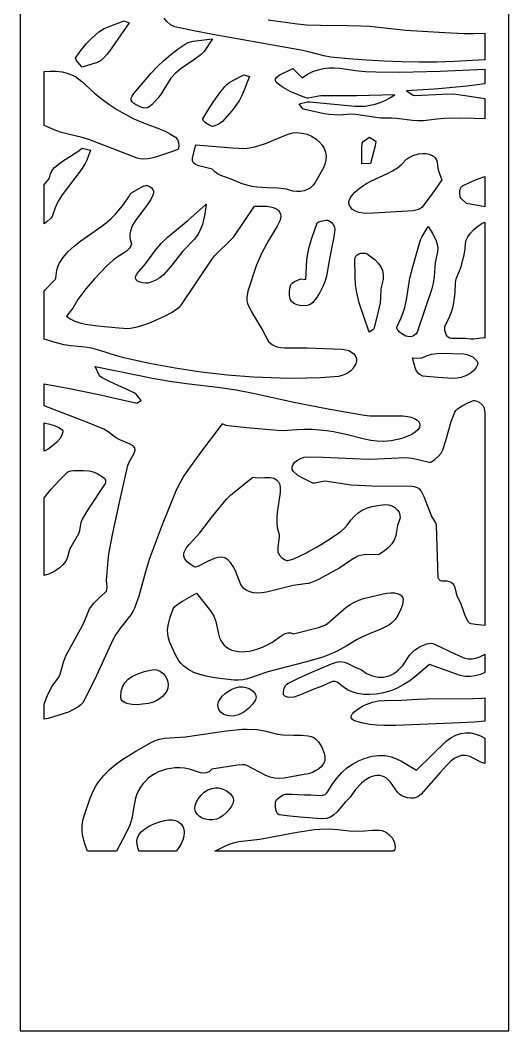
# Model space of a CAD drawing. Extents: x 0 to 408, y 0 to 2000.
# Drawn here: x 0 to 408, y 0 to 844 of the extents above; entities that cross this region are included whole.
import ezdxf

# ---------------------------------------------------------------- set-up
doc = ezdxf.new("R2010")
doc.units = 0
doc.layers.add('CUT', color=1, linetype='Continuous')
doc.layers.add('OUTLINE', color=7, linetype='Continuous')

msp = doc.modelspace()

# ---------------------------------------------------------------- linework, layer by layer
at = {"layer": 'CUT'}
msp.add_lwpolyline([(207.14, 844.62), (231.24, 841.2), (239.33, 840.49), (250.64, 840.1), (273.27, 839.96), (284.45, 839.71), (291.87, 839.25), (299.21, 838.55), (321.81, 835.92), (354.57, 833.94), (370.81, 833.28), (378.9, 833.22), (388, 833.42), (388, 811.23), (377.29, 810.53), (362.63, 809.73), (347.95, 809.31), (333.26, 809.24), (318.55, 809.51), (303.81, 810.08), (289.05, 810.95), (274.25, 812.09), (259.42, 813.47), (253.46, 814.47), (241.96, 817.66), (236.07, 819.08), (160.99, 832.4), (145.06, 835.47), (129.24, 838.87), (127.37, 839.5), (125.55, 840.45), (122.36, 843.06), (120.24, 846.08)], dxfattribs=at)
for points in [[(50.6, 819.02), (55.08, 824.42), (60.08, 829.61), (65.68, 834.48), (67.78, 835.93), (70.17, 837.22), (75.55, 839.51), (86.92, 843.73), (91.07, 842.18), (74.64, 818.49), (72.43, 815.6), (69.92, 812.88), (66.92, 810.45), (63.65, 808.76), (59.8, 807.42), (51.66, 804.99), (47.87, 809.53), (46.49, 811.69), (46.3, 812.66), (46.59, 813.53)], [(92.73, 779.1), (93.44, 780.92), (95, 783), (109.42, 800.07), (114.61, 805.57), (120.06, 810.7), (125.85, 815.7), (132.01, 820.46), (138.56, 824.92), (140.18, 825.71), (144.47, 826.74), (160.63, 828.65), (153.6, 818.25), (151.08, 815.7), (145.71, 811.69), (134.31, 803.97), (129.27, 799.82), (125.75, 795.83), (117.61, 782.83), (115.17, 779.41), (110.09, 773.92), (107.74, 771.82), (106.32, 771.11), (104.64, 770.8), (102.64, 770.99), (100.25, 771.81), (96.26, 773.79), (94.65, 774.9), (93.45, 776.13), (92.77, 777.52)], [(301.24, 762.54), (297.04, 762.93), (280.32, 765.52), (276.16, 765.73), (267.05, 765.08), (262.41, 765.12), (258.03, 765.51), (253.83, 766.16), (237.56, 769.61), (236.09, 770.29), (232.84, 774.37), (239.8, 776.07), (241.93, 776.17), (279.37, 772.51), (283.8, 772.35), (288.11, 772.59), (292.33, 773.21), (296.48, 774.22), (300.58, 775.6), (304.64, 777.33), (308.69, 779.42), (312.75, 781.84), (280.73, 780.97), (251.07, 781), (249.35, 780.87), (240.67, 779.21), (239.52, 779.2), (238.59, 779.41), (232.03, 782.04), (225.53, 784.83), (219.59, 787.96), (216.98, 789.72), (213.82, 792.64), (213.31, 793.58), (213.26, 795.29), (214.32, 796.83), (216.24, 798.26), (227.7, 803.97), (235.54, 796.16), (239.93, 799.06), (244.31, 801.3), (248.71, 802.92), (253.15, 803.98), (257.65, 804.51), (262.25, 804.56), (266.97, 804.19), (279.97, 802.21), (288.39, 801.51), (296.94, 801.16), (316.84, 800.92), (328.2, 801.02), (350.79, 801.6), (388, 803.27), (388, 790.99), (372.91, 789.29), (352.34, 787.15), (345.65, 786.6), (322.54, 785.18), (328.28, 781.58), (329.72, 781.28), (352.45, 782.56), (359.94, 782.79), (364.04, 782.55), (384.3, 779.37), (388, 778.94), (388, 761.92), (379.23, 762.26), (366.72, 762.51), (354.13, 762.14), (347.85, 761.6), (336.66, 760.25), (331.98, 760.22), (327.51, 760.54), (314.52, 762.22), (310.08, 762.55)], [(67.67, 778.75), (73.94, 774.13), (80.57, 769.79), (87.58, 765.73), (95, 761.99), (102.86, 758.57), (116.26, 753.65), (121.1, 751.54), (125.58, 749.18), (129.58, 746.55), (131.25, 744.63), (132.13, 742.21), (132.39, 739.56), (132.2, 736.97), (131.89, 736.52), (128.72, 735.07), (113.08, 729.79), (109.75, 729.01), (106.6, 728.53), (103.32, 728.27), (100.22, 728.35), (97.62, 728.89), (57.24, 744.68), (51.76, 746.33), (40.08, 748.98), (34.41, 750.52), (29.64, 752.21), (20, 756.39), (20, 801.34), (24.91, 801.66), (29.9, 801.61), (34.95, 801.09), (39.24, 800.12), (42.9, 798.78), (46.06, 797.12), (51.34, 793.13), (61.71, 783.61)], [(157.4, 756.92), (154.73, 758.63), (152.88, 760.39), (152.49, 761.2), (152.58, 761.89), (156.65, 768.87), (161.07, 775.79), (165.89, 782.6), (171.17, 789.26), (172.53, 790.62), (174.19, 791.89), (178.16, 794.24), (186.73, 798.73), (191.36, 797.33), (185.58, 782.41), (183.08, 777.53), (180.12, 772.97), (176.69, 768.48), (169.01, 759.69), (167.05, 758.19), (164.36, 756.75), (161.78, 755.76), (160.18, 755.58)], [(191.56, 737.53), (196.04, 738.47), (204.88, 741.23), (211.59, 743.93), (221.51, 748.32), (224.7, 749.43), (227.8, 750.17), (230.79, 750.42), (235.3, 750.02), (239.5, 748.94), (243.33, 747.29), (246.74, 745.18), (249.65, 742.7), (252.03, 739.96), (253.8, 737.06), (254.91, 734.1), (255.41, 730.65), (255.21, 727.32), (254.42, 724.1), (253.18, 720.94), (246.19, 708.56), (244.5, 706.17), (242.37, 704.24), (239.88, 702.76), (237.1, 701.75), (234.08, 701.21), (230.91, 701.15), (227.66, 701.56), (222.25, 703.07), (219.92, 703.48), (215.02, 703.9), (206.27, 704.26), (197.69, 704.85), (193.51, 705.44), (189.41, 706.33), (185.4, 707.61), (176.11, 711.55), (167.43, 714.61), (164.82, 715.91), (162.53, 717.51), (160.32, 719.74), (149.14, 722.53), (146.36, 723.69), (144.65, 725.07), (143.86, 726.85), (143.87, 729.2), (146.65, 740.2), (177.3, 737.64), (187.28, 737.21)], [(291.65, 746.52), (296.5, 743.59), (296.98, 742.58), (296.11, 738.08), (292.42, 724.55), (285.28, 724.24), (285.22, 737.29), (285.57, 741.66), (286.31, 742.84)], [(31.63, 723.78), (35.41, 726.5), (48.03, 734.69), (51.79, 737.39), (58.75, 735.66), (55.69, 727.22), (54.33, 724.45), (50.97, 719.17), (35.15, 698.36), (31.77, 693), (29.1, 687.5), (26.8, 680.34), (25.69, 678.81), (22.28, 675.7), (20, 674.18), (20, 707.32), (20.78, 707.93), (22.45, 709.67), (23.81, 711.56), (24.79, 713.62), (25.33, 715.88), (26.32, 718.45), (28.52, 721.09)], [(289.15, 707.87), (293.38, 710.15), (306.74, 716.32), (311.02, 718.54), (315.01, 721.03), (318.61, 723.91), (322.75, 728.36), (324.25, 729.39), (328.16, 731.22), (332.54, 732.52), (336.51, 733), (339.1, 732.84), (341.45, 732.4), (343.52, 731.66), (345.27, 730.63), (346.66, 729.32), (347.67, 727.71), (348.25, 725.81), (348.63, 720.62), (349.5, 717.68), (352.15, 711.04), (343.98, 699.27), (335.3, 687.83), (333.7, 686.68), (331.54, 685.86), (328.23, 684.97), (290.23, 682.79), (286.32, 683.03), (282.86, 683.69), (279.9, 684.73), (277.52, 686.16), (275.79, 687.96), (274.77, 690.1), (274.54, 692.58), (274.99, 694.46), (276.03, 696.45), (277.57, 698.5), (279.5, 700.57), (284.14, 704.51)], [(368.45, 705.22), (369.25, 705.86), (375.31, 708.79), (381.64, 711.43), (388, 713.67), (388, 688.29), (372.57, 691.05), (368.11, 695.2), (367.35, 696.82), (367.06, 699.26), (367.18, 701.94), (367.85, 704.31)], [(45.04, 655.62), (50.65, 660.02), (67.39, 671.64), (71.67, 674.99), (75.6, 678.4), (79.19, 681.89), (85.47, 689.11), (90.71, 696.72), (92.19, 699.52), (92.99, 700.19), (100.18, 704.24), (103.51, 705.77), (104.86, 706.13), (105.89, 706.12), (108.16, 705.29), (109.76, 704.21), (110.75, 702.92), (111.2, 701.45), (111.19, 699.83), (110.76, 698.1), (108.96, 694.43), (105.98, 690.07), (96.14, 677.04), (93.61, 672.6), (91.97, 668.06), (91.59, 665.74), (91.55, 663.38), (91.89, 660.99), (92.86, 657.52), (92.19, 655.14), (91.33, 653.84), (88.56, 651.11), (81.07, 646.31), (77.97, 644.04), (72.3, 639.03), (62.06, 628.28), (58.28, 624.05), (54.8, 619.72), (48.23, 610.92), (44.02, 603.63), (38.56, 597.09), (41.84, 594.81), (45.63, 592.98), (49.86, 591.53), (54.44, 590.41), (64.4, 588.88), (82.43, 587.17), (90.02, 586.79), (92.16, 586.94), (97.54, 588.03), (100.65, 588.93), (107.39, 591.25), (114.39, 594.11), (121.1, 597.27), (127.02, 600.5), (131.63, 603.6), (133.29, 605.03), (134.43, 606.34), (159.94, 644.5), (162.64, 647.83), (177.01, 661.86), (178.26, 663.38), (195.56, 688.83), (203.11, 689.02), (206.26, 688.82), (209, 688.43), (211.34, 687.85), (213.3, 687.08), (214.87, 686.13), (216.07, 685), (216.9, 683.69), (217.38, 682.2), (217.51, 680.53), (217.3, 678.7), (216.75, 676.69), (214.67, 672.16), (207, 659.58), (201.51, 649.33), (196.96, 639), (190.15, 617.86), (189.11, 612.48), (189.17, 609.91), (189.77, 607.48), (193.3, 600.09), (202.07, 585.85), (207.47, 575.96), (209.44, 573.95), (211.81, 572.47), (214.55, 571.45), (217.65, 570.82), (221.09, 570.49), (239.03, 570.54), (268.92, 569.36), (271.85, 569.02), (274.5, 568.21), (276.79, 567), (278.65, 565.46), (279.99, 563.64), (280.74, 561.61), (280.82, 559.42), (280.15, 557.14), (279.02, 555.04), (277.64, 553.1), (275.98, 551.33), (274, 549.78), (271.67, 548.47), (268.95, 547.42), (265.81, 546.67), (262.2, 546.24), (250.81, 545.58), (239.48, 545.18), (228.22, 545.01), (217.02, 545.09), (194.79, 545.93), (172.79, 547.65), (150.98, 550.2), (129.34, 553.52), (107.85, 557.58), (86.49, 562.3), (79.7, 564.18), (66.47, 568.47), (59.59, 570.32), (54.04, 571.22), (42.29, 572.25), (36.63, 573.09), (29.32, 574.95), (20, 577.68), (20, 618.03), (20.77, 618.93), (29.2, 627.67), (29.84, 628.76), (30.56, 635.58), (31.37, 638.35), (32.53, 641.04), (35.75, 646.17), (40, 651.02)], [(145.58, 661.43), (135.72, 651.19), (125.38, 638.1), (119.76, 631.67), (116.71, 629.18), (112.7, 626.83), (108.5, 625.11), (106.57, 624.64), (104.89, 624.52), (102.12, 624.8), (99.79, 625.37), (97.98, 626.22), (96.78, 627.38), (96.29, 628.85), (96.57, 630.64), (97.73, 632.75), (104.64, 640.7), (112.95, 652.11), (117.6, 657.64), (122.77, 662.63), (139.94, 676.95), (155.32, 690.64), (154.07, 682.11), (152.23, 673.74), (150.69, 669.6), (148.53, 665.5)], [(262.03, 663.34), (258.34, 644.87), (255.77, 630.45), (254.32, 625.67), (252.44, 621.19), (250.11, 616.7), (247.33, 612.3), (244.06, 608.04), (242.23, 606.66), (239.75, 605.87), (236.86, 605.63), (233.83, 605.89), (230.9, 606.62), (228.34, 607.78), (226.41, 609.33), (225.36, 611.23), (224.85, 614.19), (224.77, 617.25), (225.11, 620.36), (225.88, 623.45), (226.99, 624.66), (229.16, 625.86), (234.22, 628.23), (238.38, 627.78), (239.3, 644.03), (240.11, 649.46), (241.59, 655.85), (243.42, 662.26), (247.88, 675.02), (249.35, 675.85), (252.33, 676.7), (255.49, 677.21), (256.73, 677.24), (257.51, 677.05), (259.6, 675.52), (261.34, 673.64), (262.48, 671.57), (262.8, 669.45)], [(388, 578.74), (387.09, 578.8), (378.73, 577.82), (376, 577.7), (371.48, 578.34), (360.41, 578.41), (358.73, 578.72), (357.48, 579.34), (356.43, 580.43), (355.6, 581.76), (354.64, 584.92), (354.69, 588.3), (355.12, 589.91), (358.15, 595.67), (359.95, 599.9), (361.29, 604.08), (362.23, 608.24), (363.21, 616.52), (363.4, 624.83), (363.97, 628.1), (368.12, 638.27), (369.45, 643.2), (370.68, 648.14), (371.59, 653.05), (371.93, 657.87), (372.45, 660.38), (373.91, 663.26), (376.14, 666.32), (378.95, 669.35), (382.16, 672.15), (385.6, 674.5), (388, 675.68)], [(314.72, 586.03), (314.39, 587.02), (314.56, 587.89), (318.22, 595.5), (320.84, 603.04), (322.61, 610.6), (325.49, 628.84), (328.15, 639.47), (334.41, 660.74), (335.38, 663.16), (340.69, 671.91), (344.61, 665.88), (347.46, 660.06), (348.3, 657.1), (348.66, 654.05), (348.48, 650.86), (346.42, 641.75), (345.61, 630.25), (344.82, 624.49), (343.39, 618.89), (331.58, 583.72), (330.72, 582.37), (329.64, 581.29), (328.37, 580.5), (326.95, 580), (325.41, 579.81), (323.78, 579.94), (322.1, 580.4), (319.17, 581.86), (316.49, 583.88)], [(280.04, 623.33), (279.61, 630.38), (279.43, 644.61), (279.68, 645.83), (280.39, 647.17), (281.42, 648.37), (282.64, 649.19), (284.32, 649.62), (286.32, 649.76), (288.22, 649.6), (289.61, 649.13), (293.2, 646.64), (296.37, 644.03), (299.04, 641.24), (301.14, 638.26), (302.56, 635.04), (303.23, 631.54), (303.08, 627.74), (301.14, 619.78), (300.94, 612.08), (300.58, 608.21), (298.14, 597.28), (295.28, 586.31), (295, 585.97), (291.37, 583.67), (283.1, 608.28), (281.06, 616.41)], [(348.73, 545.68), (336.3, 547.03), (334.49, 547.62), (332.92, 548.72), (331.66, 550.11), (330.76, 551.57), (329.77, 554), (327.66, 562.3), (334.24, 561.98), (335.66, 562.33), (339.81, 564.15), (343.88, 565.29), (347.89, 565.89), (351.85, 566.1), (370.34, 565.64), (373.16, 565.02), (375.79, 564.02), (378.12, 562.72), (380.02, 561.21), (381.37, 559.59), (382.07, 557.93), (381.98, 556.32), (380.89, 554.07), (379.19, 551.94), (376.98, 549.98), (374.35, 548.27), (371.38, 546.85), (368.17, 545.8), (364.82, 545.16), (361.41, 545)], [(91.01, 475), (95.16, 482.57), (95.91, 485.06), (95.68, 486.99), (94.37, 488.58), (91.91, 490.08), (83.19, 493.7), (79.61, 495.66), (73.47, 500.51), (69.91, 502.51), (56.08, 508.05), (20, 522), (20, 540.54), (39.87, 536.76), (65.75, 531.45), (97.33, 524.38), (100.98, 526.7), (96.88, 531.72), (95.02, 533), (74.52, 542.35), (67.87, 545.65), (66.24, 547.09), (62.66, 555.09), (110.33, 545.34), (125.07, 542.71), (138.94, 540.75), (166.84, 537.48), (180.42, 535.51), (193.06, 533.08), (229.92, 524.86), (258.69, 519.35), (287.39, 514.36), (291.98, 513.87), (296.78, 513.72), (319.59, 513.72), (323.68, 513.32), (326.58, 512.64), (329.34, 511.58), (331.61, 510.19), (333.1, 508.53), (333.82, 506.21), (333.42, 504.01), (332.07, 501.95), (329.91, 500.04), (327.1, 498.3), (323.8, 496.74), (320.16, 495.38), (316.35, 494.23), (309.81, 492.87), (303.74, 492.34), (298.05, 492.48), (292.7, 493.15), (287.62, 494.19), (273.29, 497.96), (261.61, 500.35), (255.74, 501.22), (249.79, 501.84), (243.72, 502.21), (237.5, 502.29), (231.07, 502.07), (219.4, 501.31), (214.44, 501.53), (189.16, 503.83), (173.74, 505.46), (171.91, 505.82), (168.59, 507.12), (150.48, 483.11), (140.64, 469.33), (136.71, 463.5), (133.16, 457.62), (130.24, 451.72), (118.53, 422.79), (107.82, 393.72), (104.62, 383.55), (98.93, 363.2), (95.34, 353), (94.03, 350.28), (92.35, 347.55), (83.84, 336.59), (79.87, 331.06), (77.4, 326.64), (62.19, 293.69), (52.42, 274.1), (50.71, 272.2), (47.99, 270.32), (40.45, 266.13), (23.38, 261), (20, 260.35), (20, 272.89), (21.7, 277.7), (23.96, 282.75), (26.8, 287.79), (32.11, 295.35), (33.31, 297.82), (36.13, 308.1), (37.98, 313.23), (52.14, 338.57), (54.06, 342.74), (56.66, 349.73), (57.99, 352.38), (61.42, 357.26), (65.85, 361.83), (71.24, 366.37), (72.03, 367.27), (72.46, 368.33), (72.56, 370.84), (72.07, 376.26), (73.32, 392.97), (74.07, 398.57), (77.29, 415.87), (83.08, 442.73), (89.94, 472.22)], [(329.28, 454.35), (326.82, 454.68), (293.64, 455.11), (282.53, 455.42), (276.43, 455.91), (254.36, 459.08), (252.93, 459.03), (245.92, 457.42), (244.36, 457.52), (235.57, 461.83), (231.62, 464.31), (228.34, 467.14), (227.24, 469.01), (227.13, 471.04), (227.89, 473.11), (229.39, 475.08), (231.51, 476.83), (234.13, 478.23), (237.12, 479.16), (240.36, 479.48), (253.11, 479.2), (278.16, 478), (290.65, 477.61), (298.37, 477.7), (321.72, 478.87), (324.42, 478.76), (327.05, 478.39), (332.19, 477.39), (341.4, 475.13), (342.54, 475.12), (343.42, 475.38), (346.49, 477.46), (349.25, 479.97), (351.46, 482.68), (352.88, 485.36), (355.4, 493.25), (359.84, 509), (362.84, 516.8), (363.75, 518.18), (365.16, 519.55), (369.08, 522.2), (373.78, 524.6), (378.47, 526.63), (379.27, 526.68), (380.4, 526.39), (383.14, 525.04), (385.7, 523.08), (386.61, 522.02), (387.1, 521), (388, 516.87), (388, 338.48), (380.27, 339.29), (376.63, 339.96), (375.28, 340.54), (374.37, 341.33), (371.8, 346.12), (368.16, 356.45), (364.76, 363.51), (363.01, 370.81), (361.8, 372.91), (359.78, 374.56), (358.37, 375.15), (356.63, 375.57), (354.54, 375.77), (352.06, 375.75), (351.06, 376.01), (350.12, 376.72), (349.42, 377.67), (349.12, 378.63), (347.56, 422.36), (347.01, 424.4), (343.49, 430.17), (337.23, 445.97), (334.83, 451.11), (333.61, 452.46), (331.66, 453.57)], [(30.32, 491.47), (27.04, 488.58), (23.29, 485.95), (20, 484.14), (20, 507.81), (24.84, 506.71), (29.2, 505.31), (32.67, 503.74), (34.91, 502.08), (35.48, 501.24), (35.62, 500.42), (34.78, 497.52), (32.95, 494.49)], [(57.54, 467.76), (61, 466.96), (64.14, 465.65), (69.68, 462.3), (70.66, 461.29), (71.23, 459.94), (71.34, 458.47), (70.89, 457.13), (56.28, 434.85), (51.62, 427.37), (50.5, 424.69), (49.18, 416.43), (48.68, 415.11), (41.15, 402.18), (39.56, 395.76), (37.98, 392.38), (35.64, 389.24), (32.58, 386.41), (28.85, 383.92), (24.5, 381.82), (20, 380.32), (20, 445.24), (25.82, 452.4), (32.39, 459.61), (39.38, 466.62), (40.5, 467.25), (42.27, 467.71), (44.52, 468.01), (47.11, 468.18), (52.62, 468.16)], [(288.58, 397.97), (284.11, 397.17), (281.92, 396.45), (279.98, 395.54), (276.65, 393.42), (267.01, 386.68), (249.68, 377.29), (245.34, 375.28), (240.61, 373.78), (237.99, 373.27), (227.94, 371.93), (205.56, 366.45), (201.67, 365.82), (198.05, 365.66), (194.73, 365.94), (191.76, 366.66), (189.17, 367.79), (186.98, 369.32), (185.24, 371.23), (183.98, 373.51), (179.69, 384.32), (177.88, 387.78), (175.66, 391.09), (173.41, 393.51), (171, 395.03), (168.29, 395.68), (165.13, 395.45), (161.38, 394.34), (156.91, 392.37), (148.22, 387.85), (147.09, 387.5), (146.15, 387.46), (144.4, 388.2), (141.98, 389.88), (139.83, 391.54), (138.28, 393.2), (137.28, 394.85), (136.77, 396.51), (136.7, 398.16), (137.02, 399.8), (138.62, 403.09), (141.14, 406.36), (147.27, 412.89), (150.03, 416.15), (160.84, 430.29), (172.35, 444.17), (175.83, 447.64), (179.8, 450.96), (194.33, 462.49), (198.12, 461.91), (204.4, 462.35), (208.51, 462.24), (211.72, 461.58), (214.13, 460.37), (215.8, 458.6), (216.79, 456.26), (217.18, 453.34), (217.03, 449.83), (214.52, 432.94), (214.17, 428.74), (214.17, 424.58), (214.64, 420.49), (216.15, 414.6), (216.21, 412.6), (215.04, 404.16), (215.17, 400.12), (216.37, 397.6), (218.56, 395.15), (221.14, 393.4), (222.4, 392.98), (223.53, 392.96), (228.36, 394.35), (233.17, 396.38), (237.9, 398.78), (247.44, 404.04), (252.27, 406.93), (261.57, 412.97), (268.03, 417.54), (270.86, 419.97), (273.07, 422.51), (276.09, 426.59), (279.06, 429.96), (282.13, 432.7), (285.46, 434.89), (289.2, 436.6), (293.51, 437.91), (298.54, 438.89), (304.45, 439.62), (307.6, 439.52), (310.45, 438.69), (312.91, 437.25), (314.9, 435.36), (316.34, 433.17), (317.14, 430.8), (317.23, 428.42), (315.03, 422.09), (313.59, 413.83), (312.18, 409.75), (310.22, 406.7), (307.51, 403.68), (304.25, 400.84), (300.68, 398.34), (299.65, 397.91), (298.38, 397.71)], [(285.75, 329.24), (281.26, 326.94), (272.09, 321.2), (264.73, 317.19), (256.87, 313.68), (252.66, 312.14), (237.98, 307.88), (206.91, 299.78), (189.67, 293.99), (186.09, 293.2), (182.39, 292.81), (178.54, 292.93), (166.62, 294.27), (160.85, 295.12), (155.29, 296.22), (150.01, 297.63), (145.09, 299.45), (140.6, 301.76), (136.61, 304.64), (134.38, 306.8), (132.51, 309.09), (129.55, 314), (125.03, 324.5), (123.82, 328.01), (123.21, 331.53), (123.12, 335.04), (123.48, 338.56), (125.22, 345.59), (127.85, 352.61), (128.9, 354.21), (130.65, 355.81), (135.64, 359.01), (147.31, 365.49), (158.86, 350.89), (161.67, 346.28), (163.31, 341.98), (165.2, 332.86), (166.43, 328.4), (167.48, 326.04), (168.81, 323.93), (170.41, 322.07), (172.26, 320.47), (174.37, 319.14), (176.71, 318.08), (179.26, 317.32), (182.03, 316.84), (184.99, 316.66), (188.13, 316.79), (191.44, 317.24), (194.91, 318.01), (198.52, 319.1), (202.26, 320.54), (206.12, 322.31), (210.09, 324.44), (218.86, 330.57), (221.24, 331.82), (223.62, 332.56), (225.96, 332.59), (228.23, 331.72), (248.97, 336.93), (253.03, 338.19), (254.92, 339.02), (256.47, 340), (272, 353.6), (275.43, 356.15), (279.05, 358.2), (282.84, 359.82), (286.75, 361.12), (303.01, 365.02), (306.44, 365.7), (309.6, 365.95), (312.44, 365.83), (314.88, 365.35), (316.89, 364.56), (318.4, 363.48), (319.35, 362.15), (319.7, 360.61), (319.57, 358.28), (319.13, 355.83), (317.36, 350.73), (314.52, 345.69), (312.73, 343.32), (310.71, 341.1), (308.71, 339.45), (306.29, 337.96), (300.54, 335.31), (294.2, 332.86)], [(221.62, 288.46), (222.41, 289.44), (223.36, 290.13), (232.33, 294.54), (241.46, 298.68), (259.86, 306.58), (264.01, 307.96), (267.52, 308.4), (270.53, 308.1), (273.17, 307.26), (280.28, 303.6), (284.61, 301.9), (289.11, 298.52), (294.06, 296.5), (296.49, 295.87), (298.87, 295.5), (301.21, 295.38), (303.49, 295.52), (305.72, 295.9), (307.9, 296.52), (310, 297.39), (312.04, 298.49), (314, 299.84), (315.89, 301.42), (319.4, 305.28), (325.43, 314.22), (327.2, 316.12), (329.2, 317.89), (331.44, 319.51), (333.92, 320.97), (336.65, 322.26), (339.63, 323.36), (341.21, 323.68), (342.92, 323.73), (344.54, 323.53), (345.87, 323.13), (362.4, 315.16), (367.97, 312.6), (371.18, 311.41), (374.29, 310.76), (377.37, 310.67), (380.48, 311.18), (383.71, 312.32), (387.1, 314.12), (388, 314.73), (388, 299.24), (384.36, 297.78), (380.05, 296.61), (375.76, 296.04), (371.54, 296.06), (367.46, 296.7), (341.7, 305.98), (328.97, 295.26), (324.54, 291.94), (319.87, 288.91), (314.86, 286.23), (309.41, 284.01), (303.44, 282.33), (297.4, 281.27), (291.77, 280.84), (286.56, 281), (281.75, 281.74), (277.34, 283.05), (273.32, 284.89), (269.7, 287.26), (264.73, 291.35), (262.86, 291.82), (260.89, 291.69), (258.84, 291.1), (250.72, 287.49), (245.13, 285.4), (234.06, 280.68), (228.42, 278.63), (226.05, 278.39), (223.34, 278.8), (221.06, 279.63), (220, 280.7), (219.94, 283.16), (220.48, 285.94)], [(110.21, 301.68), (112.56, 301.78), (114.92, 301.21), (117.17, 300.07), (119.24, 298.44), (121.02, 296.42), (122.41, 294.1), (123.33, 291.58), (123.67, 288.94), (123.35, 286.36), (122.4, 283.85), (120.89, 281.46), (118.88, 279.26), (116.42, 277.3), (113.59, 275.64), (110.45, 274.35), (107.05, 273.48), (102.06, 272.75), (97.55, 272.45), (93.58, 272.58), (90.22, 273.12), (87.51, 274.05), (85.52, 275.37), (84.3, 277.06), (83.91, 279.11), (84.33, 283.56), (85.45, 287.45), (87.34, 290.82), (90.05, 293.73), (93.64, 296.21), (98.16, 298.34), (103.67, 300.14)], [(165.61, 274.71), (166.89, 277.11), (168.76, 279.46), (171.11, 281.68), (173.8, 283.67), (176.74, 285.32), (179.79, 286.54), (182.85, 287.24), (185.62, 287.3), (188.43, 286.81), (191.1, 285.84), (193.46, 284.47), (195.36, 282.79), (196.62, 280.87), (197.09, 278.78), (196.58, 276.61), (194.3, 273.09), (190.89, 269.46), (186.77, 266.25), (184.59, 264.95), (182.41, 263.95), (179.03, 263.04), (175.79, 262.87), (172.79, 263.34), (170.13, 264.37), (167.92, 265.88), (166.26, 267.77), (165.27, 269.97), (165.04, 272.38)], [(276.38, 261.47), (276.42, 262.9), (277.21, 264.46), (278.69, 266.14), (280.81, 267.92), (283.52, 269.77), (286.23, 271.35), (288.89, 272.64), (294.09, 274.5), (299.17, 275.58), (304.14, 276.07), (318.74, 276.2), (331.76, 277.05), (339.81, 277.25), (378.18, 277.54), (385.68, 277.82), (388, 278.09), (388, 258.58), (378.99, 257.8), (367.36, 257.16), (313.64, 255.07), (303.58, 255.04), (297.72, 255.33), (292, 256.01), (286.46, 257.01), (281.16, 258.26), (278.7, 259.14), (277.12, 260.21)], [(189.62, 252.08), (197.73, 251.61), (205.31, 250.31), (214.77, 247.87), (219.39, 247.25), (228.11, 246.91), (234.64, 246.95), (240.56, 246.51), (243.06, 245.89), (245.11, 244.89), (247.2, 243.27), (249.04, 241.35), (251.97, 236.86), (253.79, 231.81), (254.25, 229.19), (254.38, 226.58), (254.02, 224.66), (253.04, 222.7), (251.48, 220.79), (249.42, 218.98), (246.9, 217.33), (243.98, 215.91), (240.72, 214.78), (237.18, 214.01), (220.43, 211.16), (216.39, 210.89), (212.49, 211.04), (208.75, 211.75), (205.23, 213.14), (189.22, 221.74), (187.61, 222.16), (185.67, 222.25), (181.48, 221.88), (160.1, 218.5), (157.76, 216.48), (155.34, 215.47), (152.89, 215.24), (150.44, 215.6), (141.4, 218.68), (137.31, 219.33), (133.32, 219.63), (129.46, 219.59), (125.74, 219.22), (122.16, 218.54), (118.75, 217.55), (115.51, 216.29), (112.46, 214.75), (109.61, 212.96), (106.97, 210.93), (104.56, 208.67), (102.39, 206.19), (100.47, 203.52), (98.82, 200.67), (97.45, 197.65), (96.37, 194.47), (95.1, 188.8), (93.15, 177.48), (91.46, 171.82), (88.56, 165.27), (80.28, 150), (56.29, 150), (53.86, 156.18), (52.06, 163.46), (51.69, 167.33), (51.78, 171.4), (52.41, 175.71), (53.66, 180.28), (58.33, 194.37), (61.38, 201.32), (63.31, 204.8), (65.61, 208.28), (69.73, 213.38), (74.36, 218.05), (79.44, 222.36), (84.88, 226.36), (90.61, 230.11), (96.57, 233.7), (108.86, 240.6), (112.83, 242.47), (116.64, 243.68), (120.34, 244.39), (138.11, 245.52), (170.15, 250.22), (185.29, 251.95)], [(320.9, 195.36), (318.74, 196.35), (316.8, 197.64), (315.08, 199.22), (309.25, 207.73), (305.85, 210.97), (304.03, 212.07), (302.13, 212.84), (300.16, 213.27), (298.12, 213.36), (296.02, 213.1), (293.86, 212.5), (291.65, 211.56), (289.38, 210.28), (287.08, 208.65), (284.73, 206.67), (279.94, 201.68), (275.59, 195.17), (271.4, 190.89), (264.53, 182.75), (261.97, 180.4), (259.06, 178.55), (255.67, 177.41), (251.65, 177.17), (233.87, 178.34), (225.05, 179.22), (216.38, 180.5), (215.46, 180.93), (214.69, 181.8), (213.59, 184.46), (213.07, 187.76), (213.13, 190.93), (214.15, 192.82), (216.35, 194.99), (218.98, 196.82), (221.27, 197.68), (226.72, 197.78), (237.42, 197.12), (242.82, 197.16), (250.67, 196.48), (252.65, 196.72), (254.56, 197.5), (256.36, 199.01), (261.17, 206.67), (264.67, 211.45), (268.56, 215.76), (272.82, 219.57), (277.47, 222.86), (282.52, 225.6), (287.96, 227.78), (293.81, 229.35), (299.58, 230.1), (304.85, 229.91), (309.7, 228.92), (314.23, 227.3), (318.51, 225.21), (330.83, 217.66), (355.78, 242.07), (359.73, 244.88), (363.81, 246.95), (367.97, 248.3), (372.15, 248.91), (376.31, 248.79), (380.41, 247.93), (384.38, 246.34), (388, 244.55), (388, 223.28), (385.11, 224.16), (378.34, 227.89), (374.81, 229.31), (371.51, 229.96), (368.39, 229.86), (365.38, 228.99), (362.4, 227.38), (359.38, 225.03), (356.27, 221.95), (350.88, 215.97), (334.87, 197.74), (333.58, 196.57), (332.01, 195.54), (330.36, 194.77), (328.83, 194.41), (325.94, 194.37), (323.3, 194.69)], [(154.7, 176.71), (151.98, 177.71), (149.62, 179.15), (147.73, 180.96), (146.44, 183.08), (145.87, 185.47), (146.09, 188.3), (147.09, 191.25), (148.76, 194.16), (150.99, 196.89), (153.68, 199.29), (156.7, 201.21), (159.97, 202.5), (163.38, 203.03), (165.58, 202.91), (167.78, 202.45), (171.93, 200.7), (175.38, 198.17), (177.68, 195.23), (178.18, 193), (177.71, 190.42), (176.44, 187.65), (174.53, 184.87), (172.14, 182.23), (169.45, 179.9), (166.62, 178.04), (163.83, 176.83), (160.74, 176.21), (157.66, 176.19)], [(115.47, 174.22), (120.44, 175.67), (123.82, 176.23), (126.94, 176.21), (129.75, 175.63), (132.19, 174.54), (134.19, 172.97), (135.7, 170.97), (136.64, 168.57), (136.95, 165.81), (136.62, 162.69), (135.71, 159.43), (134.32, 156.19), (132.56, 153.11), (130.5, 150.34), (130.17, 150), (99.05, 150), (97.85, 153.99), (97.43, 158.82), (97.82, 161.3), (99.04, 163.76), (101.01, 166.15), (103.7, 168.43), (107.05, 170.56), (110.99, 172.51)], [(258.01, 168.73), (265.38, 168.22), (274.58, 166.94), (279.08, 166.76), (287.57, 167.05), (293.92, 167.5), (299.69, 167.53), (302.12, 167.22), (304.12, 166.58), (306.14, 165.46), (307.94, 164.09), (310.79, 160.81), (312.56, 157.03), (313.14, 153.03), (312.79, 151.52), (311.86, 150), (162.66, 150), (171.54, 154.54), (175.4, 156.24), (179.11, 157.42), (182.7, 158.21), (200, 160.21), (231.16, 165.89), (245.89, 168.2), (250.11, 168.58)]]:
    msp.add_lwpolyline(points, close=True, dxfattribs=at)
at = {"layer": 'OUTLINE'}
msp.add_lwpolyline([(0, 0), (408, 0), (408, 2000), (0, 2000)], close=True, dxfattribs=at)

doc.saveas('drawing.dxf')
